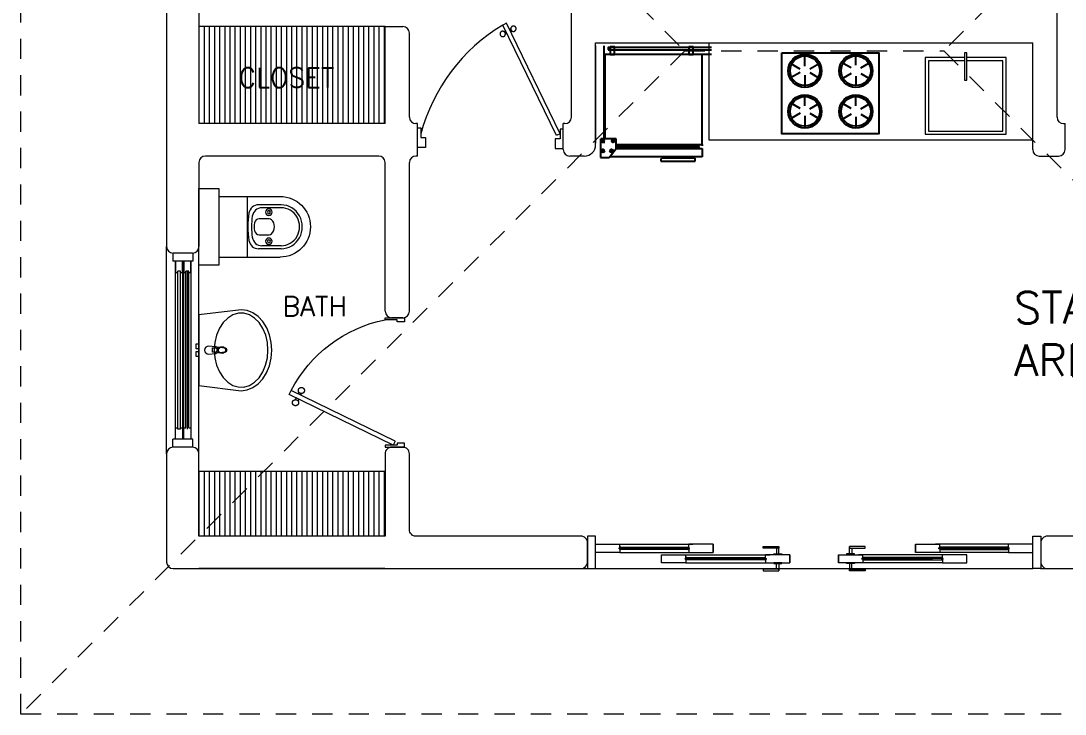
# Model space of a CAD drawing. Header units: metres. Extents: x -232 to 581, y 30 to 789.
# Drawn here: x 90.07 to 96.52, y 725.79 to 730.07 of the extents above; entities that cross this region are included whole.
import ezdxf

# ---------------------------------------------------------------- set-up
doc = ezdxf.new("R2010")
doc.units = ezdxf.units.M
doc.linetypes.add('HIDDEN2', pattern=[0.1875, 0.125, -0.0625])
for name, color, linetype, lineweight in [('01a_Mobiliario', 250, 'Continuous', 0), ('02_mobiliario', 250, 'Continuous', 5), ('A-DOOR', 35, 'Continuous', 5), ('A-WALL', 250, 'Continuous', 20), ('baños', 140, 'Continuous', 0), ('closets', 253, 'Continuous', 0), ('MOB FIJOS', 251, 'Continuous', 0), ('piscina', 131, 'Continuous', 0), ('textos', 7, 'Continuous', 0)]:
    doc.layers.add(name, color=color, linetype=linetype, lineweight=lineweight)
doc.layers.add('MOBILIARIOS', color=252, linetype='Continuous')
doc.layers.add('PISO', color=7, linetype='Continuous', lineweight=5, true_color=0xe6e6e6)
doc.layers.add('Techos 1', color=7, linetype='HIDDEN2', lineweight=9, true_color=0x42391a)
doc.styles.get("Standard").update_dxf_attribs({"font": 'arial.ttf'})

# ---------------------------------------------------------------- blocks, each defined once
blk = doc.blocks.new('A$C95be60c7')
at = {"layer": 'A-DOOR'}
for p, q in [((0.4752, 0.7426), (0.4497, 0.7302)), ((0.762, 0.0876), (0.4497, 0.7302)), ((0.7875, 0.1), (0.4752, 0.7426)), ((0.4703, 0.6879), (0.4601, 0.6829)), ((0.4785, 0.671), (0.4683, 0.666)), ((0.4958, 0.7003), (0.506, 0.7052)), ((0.504, 0.6833), (0.5143, 0.6883)), ((0.762, 0.0876), (0.7875, 0.1))]:
    blk.add_line(p, q, dxfattribs=at)
for points in [[(0, 0.03), (0.025, 0.03), (0.025, 0.075), (0.0125, 0.075), (0.0125, 0.15), (0, 0.15), (0, 0.03)], [(0.8, 0.03), (0.775, 0.03), (0.775, 0.075), (0.7875, 0.075), (0.7875, 0.15), (0.8, 0.15), (0.8, 0.03)]]:
    blk.add_lwpolyline(points, dxfattribs=at)
blk.add_arc((0.8309, -0.0119), 0.8343, 117.18736, 168.8099, dxfattribs=at)
for points in [[(0.506, 0.7039), (0.506, 0.709), (0.511, 0.7177), (0.5198, 0.7227), (0.5298, 0.7227), (0.5386, 0.7177), (0.5436, 0.7089), (0.5436, 0.6989), (0.5386, 0.6901), (0.5298, 0.6851), (0.5197, 0.6851), (0.511, 0.6901), (0.506, 0.6989), (0.506, 0.7039)], [(0.4307, 0.6673), (0.4307, 0.6724), (0.4358, 0.6811), (0.4445, 0.6861), (0.4546, 0.6861), (0.4633, 0.6811), (0.4684, 0.6724), (0.4683, 0.6623), (0.4633, 0.6535), (0.4546, 0.6485), (0.4445, 0.6485), (0.4357, 0.6536), (0.4307, 0.6623), (0.4307, 0.6673)]]:
    blk.add_open_spline(points, degree=2, dxfattribs=at)
blk = doc.blocks.new('A$Cc6a1f6da')
at = {"layer": 'A-DOOR'}
for p, q in [((0.05, 0.1643), (0.2, 0.1643)), ((0.05, 0.1143), (0.05, 0.1643)), ((0.195, 0.1368), (0.195, 0.1418)), ((0.195, 0.1418), (0.63, 0.1418)), ((0.195, 0.1368), (0.63, 0.1368)), ((0.2, 0.1418), (0.2, 0.1643)), ((0.2, 0.1643), (0.6512, 0.1643)), ((0.205, 0.1466), (0.2, 0.1466)), ((0.2, 0.1368), (0.2, 0.1143)), ((0.205, 0.1321), (0.2, 0.1321)), ((0.205, 0.1466), (0.205, 0.1418)), ((0.205, 0.1466), (0.62, 0.1466)), ((0.205, 0.1321), (0.205, 0.1368)), ((0.62, 0.1321), (0.205, 0.1321)), ((0.62, 0.1466), (0.625, 0.1466)), ((0.62, 0.1466), (0.62, 0.1418)), ((0.62, 0.1321), (0.62, 0.1368)), ((0.62, 0.1321), (0.625, 0.1321)), ((0.625, 0.1418), (0.625, 0.1643)), ((0.775, 0.1643), (0.625, 0.1643)), ((0.625, 0.1368), (0.625, 0.1143)), ((0.63, 0.1368), (0.63, 0.1418)), ((0.775, 0.1643), (0.775, 0.1143)), ((0.775, 0.1143), (0.775, 0.1643)), ((1.1675, 0.1398), (1.1675, 0.1047)), ((1.1825, 0.1047), (1.1825, 0.1495)), ((1.6175, 0.1047), (1.6175, 0.1495)), ((1.6325, 0.1398), (1.6325, 0.1047)), ((2.025, 0.1643), (2.025, 0.1143)), ((2.025, 0.1643), (2.175, 0.1643)), ((2.025, 0.1143), (2.025, 0.1643)), ((2.6, 0.1643), (2.1488, 0.1643)), ((2.605, 0.1418), (2.17, 0.1418)), ((2.17, 0.1368), (2.17, 0.1418)), ((2.605, 0.1368), (2.17, 0.1368)), ((2.175, 0.1418), (2.175, 0.1643)), ((2.18, 0.1466), (2.175, 0.1466)), ((2.175, 0.1368), (2.175, 0.1143)), ((2.18, 0.1321), (2.175, 0.1321)), ((2.595, 0.1466), (2.18, 0.1466)), ((2.18, 0.1466), (2.18, 0.1418)), ((2.18, 0.1321), (2.18, 0.1368)), ((2.18, 0.1321), (2.595, 0.1321)), ((2.595, 0.1466), (2.6, 0.1466)), ((2.595, 0.1466), (2.595, 0.1418)), ((2.595, 0.1321), (2.595, 0.1368)), ((2.595, 0.1321), (2.6, 0.1321)), ((2.6, 0.1418), (2.6, 0.1643)), ((2.75, 0.1643), (2.6, 0.1643)), ((2.6, 0.1368), (2.6, 0.1143)), ((2.605, 0.1368), (2.605, 0.1418)), ((2.75, 0.1143), (2.75, 0.1643)), ((0.2, 0.1143), (0.05, 0.1143)), ((0.2, 0.1143), (0.6512, 0.1143)), ((0.4576, 0.0997), (0.6076, 0.0997)), ((0.4576, 0.0497), (0.4576, 0.0997)), ((0.6026, 0.0722), (0.6026, 0.0772)), ((0.6026, 0.0772), (1.105, 0.0772)), ((0.6026, 0.0722), (1.105, 0.0722)), ((0.6076, 0.0772), (0.6076, 0.0997)), ((0.6076, 0.0997), (1.1262, 0.0997)), ((0.6126, 0.082), (0.6076, 0.082)), ((0.6076, 0.0722), (0.6076, 0.0497)), ((0.6126, 0.0675), (0.6076, 0.0675)), ((0.6126, 0.082), (0.6126, 0.0772)), ((0.6126, 0.082), (1.095, 0.082)), ((0.6126, 0.0675), (0.6126, 0.0722)), ((1.095, 0.0675), (0.6126, 0.0675)), ((0.625, 0.1143), (0.775, 0.1143)), ((1.095, 0.082), (1.1, 0.082)), ((1.095, 0.082), (1.095, 0.0772)), ((1.095, 0.0675), (1.095, 0.0722)), ((1.095, 0.0675), (1.1, 0.0675)), ((1.1, 0.0772), (1.1, 0.0997)), ((1.25, 0.0997), (1.1, 0.0997)), ((1.1, 0.0722), (1.1, 0.0497)), ((1.105, 0.0722), (1.105, 0.0772)), ((1.25, 0.0997), (1.25, 0.0497)), ((1.25, 0.0497), (1.25, 0.0997)), ((1.55, 0.0997), (1.55, 0.0497)), ((1.55, 0.0997), (1.7, 0.0997)), ((1.55, 0.0497), (1.55, 0.0997)), ((2.1924, 0.0997), (1.6738, 0.0997)), ((2.1974, 0.0772), (1.695, 0.0772)), ((1.695, 0.0722), (1.695, 0.0772)), ((2.13, 0.0722), (1.695, 0.0722)), ((1.7, 0.0772), (1.7, 0.0997)), ((1.705, 0.082), (1.7, 0.082)), ((1.7, 0.0722), (1.7, 0.0497)), ((1.705, 0.0675), (1.7, 0.0675)), ((2.1874, 0.082), (1.705, 0.082)), ((1.705, 0.082), (1.705, 0.0772)), ((1.705, 0.0675), (1.705, 0.0722)), ((1.705, 0.0675), (2.1874, 0.0675)), ((2.175, 0.1143), (2.025, 0.1143)), ((2.6, 0.1143), (2.1488, 0.1143)), ((2.1874, 0.082), (2.1924, 0.082)), ((2.1874, 0.082), (2.1874, 0.0772)), ((2.1874, 0.0675), (2.1874, 0.0722)), ((2.1874, 0.0675), (2.1924, 0.0675)), ((2.1924, 0.0772), (2.1924, 0.0997)), ((2.3424, 0.0997), (2.1924, 0.0997)), ((2.1924, 0.0722), (2.1924, 0.0497)), ((2.1974, 0.0722), (2.1974, 0.0772)), ((2.3424, 0.0497), (2.3424, 0.0997)), ((2.6, 0.1143), (2.75, 0.1143)), ((0.6076, 0.0497), (0.4576, 0.0497)), ((0.6076, 0.0497), (1.1262, 0.0497)), ((1.1, 0.0497), (1.25, 0.0497)), ((1.1675, 0.0097), (1.1675, 0.0447)), ((1.1825, 0.0447), (1.1825, 0)), ((1.7, 0.0497), (1.55, 0.0497)), ((1.6175, 0.0447), (1.6175, 0)), ((1.6325, 0.0097), (1.6325, 0.0447)), ((2.1924, 0.0497), (1.6738, 0.0497)), ((2.1924, 0.0497), (2.3424, 0.0497))]:
    blk.add_line(p, q, dxfattribs=at)
for points in [[(0.05, 0.2143), (0, 0.2143), (0, 0.0143), (0.05, 0.0143)], [(2.75, 0.2143), (2.8, 0.2143), (2.8, 0.0143), (2.75, 0.0143)], [(1.1825, 0.1495), (1.1825, 0.1398), (1.0852, 0.1398), (1.0852, 0.1495)], [(1.6175, 0.1495), (1.6175, 0.1398), (1.7148, 0.1398), (1.7148, 0.1495)], [(1.1997, 0.0997), (1.1503, 0.0997), (1.1503, 0.1047), (1.1997, 0.1047)], [(1.6003, 0.0997), (1.6497, 0.0997), (1.6497, 0.1047), (1.6003, 0.1047)], [(1.1825, 0), (1.1825, 0.0096), (1.0852, 0.0096), (1.0852, 0)], [(1.1997, 0.0497), (1.1503, 0.0497), (1.1503, 0.0447), (1.1997, 0.0447)], [(1.6003, 0.0497), (1.6497, 0.0497), (1.6497, 0.0447), (1.6003, 0.0447)], [(1.6175, 0), (1.6175, 0.0096), (1.7148, 0.0096), (1.7148, 0)]]:
    blk.add_lwpolyline(points, close=True, dxfattribs=at)
at = {"layer": 'PISO'}
blk.add_line((0.05, 0.0143), (2.75, 0.0143), dxfattribs=at)
blk = doc.blocks.new('P90')
at = {"layer": 'A-DOOR'}
for p, q in [((-0.0476, -0.8576), (0.6364, -0.5264)), ((-0.0368, -0.88), (0.6473, -0.5489)), ((0.5843, -0.5517), (0.58, -0.5427)), ((0.5992, -0.5445), (0.5949, -0.5355)), ((0.5952, -0.5741), (0.5995, -0.5831)), ((0.6101, -0.5669), (0.6144, -0.5759)), ((0.6473, -0.5489), (0.6364, -0.5264)), ((-0.0368, -0.88), (-0.0476, -0.8576))]:
    blk.add_line(p, q, dxfattribs=at)
for points in [[(-0.06, -0.02), (-0.06, -0.05), (-0.12, -0.05), (-0.12, 0), (0, 0), (0, -0.02)], [(-0.0668, -0.88), (-0.0668, -0.85), (-0.1268, -0.85), (-0.1268, -0.9), (-0.0068, -0.9), (-0.0068, -0.88)]]:
    blk.add_lwpolyline(points, close=True, dxfattribs=at)
blk.add_arc((-0.3259, -1.105), 1.1228, 31.0139, 75.07969, dxfattribs=at)
for points in [[(0.5812, -0.5096), (0.5857, -0.5096), (0.5933, -0.5141), (0.5977, -0.5218), (0.5977, -0.5306), (0.5933, -0.5383), (0.5856, -0.5427), (0.5767, -0.5427), (0.5691, -0.5383), (0.5647, -0.5306), (0.5647, -0.5217), (0.5691, -0.514), (0.5768, -0.5096), (0.5812, -0.5096)], [(0.6133, -0.5758), (0.6177, -0.5758), (0.6254, -0.5803), (0.6298, -0.5879), (0.6298, -0.5968), (0.6253, -0.6045), (0.6176, -0.6089), (0.6088, -0.6089), (0.6011, -0.6044), (0.5967, -0.5967), (0.5967, -0.5879), (0.6011, -0.5802), (0.6088, -0.5758), (0.6133, -0.5758)]]:
    blk.add_open_spline(points, degree=2, dxfattribs=at)
blk = doc.blocks.new('A$Cbbaa2d29')
at = {"layer": 'baños'}
for p, q in [((0.0499, 0.1234), (0.0499, 0.5009)), ((0.1017, 0.5075), (0.1017, 0.3676)), ((0.1199, 0.5075), (0.1199, 0.3887)), ((0.3549, 0.5075), (0.3549, 0.3887)), ((0.373, 0.5075), (0.373, 0.3676)), ((0.4249, 0.1234), (0.4249, 0.5009)), ((0.1881, 0.3727), (0.1881, 0.434)), ((0.2866, 0.434), (0.2866, 0.3727)), ((0.4249, 0.2984), (0.0499, 0.2984))]:
    blk.add_line(p, q, dxfattribs=at)
blk.add_lwpolyline([(0, 0.1234), (0, 0), (0.4747, 0), (0.4747, 0.1234)], close=True, dxfattribs=at)
for centre, radius in [((0.1474, 0.4318), 0.0201), ((0.3274, 0.4318), 0.0201), ((0.1474, 0.4318), 0.00947), ((0.3274, 0.4318), 0.00947)]:
    blk.add_circle(centre, radius, dxfattribs=at)
blk.add_arc((0.2374, 0.5009), 0.1875, 0, 180, dxfattribs=at)
at = {"layer": 'baños', "extrusion": (0, 0, -1)}
for centre, major_axis, ratio, start_param, end_param in [((0.2374, 0.5075), (-0.1356, 0), 0.964958, 0, 3.141593), ((0.2374, 0.5075), (-0.1175, 0), 0.964958, 0, 3.141593), ((0.2374, 0.407), (0.0601, 0), 0.98668, 3.898776, 5.526002), ((0.182, 0.3887), (0.0622, 0), 0.964958, 1.721071, 3.141593), ((0.2084, 0.434), (-0.0203, 0), 0.98668, 0, 0.757183), ((0.2663, 0.434), (0.0203, 0), 0.98668, -0.757183, 0), ((0.2927, 0.3887), (-0.0622, 0), 0.964958, 3.141593, 4.562115), ((0.1639, 0.3676), (0.0622, 0), 0.964958, 1.761771, 3.141593), ((0.2374, 0.7413), (-0.4317, 0), 0.964958, 4.562115, 4.862663), ((0.2185, 0.3727), (0.0304, 0), 0.98668, 1.75053, 3.141593), ((0.2374, 0.4749), (0.1357, 0), 0.98668, 1.391062, 1.75053), ((0.2562, 0.3727), (0.0304, 0), 0.98668, 0, 1.391062), ((0.3108, 0.3676), (0.0622, 0), 0.964958, 0, 1.379822), ((0.2374, 0.7342), (0.4491, 0), 0.964958, 1.379822, 1.761771)]:
    blk.add_ellipse(centre, major_axis=major_axis, ratio=ratio, start_param=start_param, end_param=end_param, dxfattribs=at)
blk = doc.blocks.new('Basin 22')
at = {"layer": 'baños'}
for p, q in [((-218.5, 0), (-250.6, -260.4)), ((218.5, 0), (-218.5, 0)), ((-10.5, 20), (-37.5, 20)), ((-37.5, 20), (-37.5, 0)), ((-37.5, 0), (-10.5, 0)), ((-10.5, 0), (-10.5, 20)), ((37.5, 20), (10.5, 20)), ((10.5, 20), (10.5, 0)), ((10.5, 0), (37.5, 0)), ((37.5, 0), (37.5, 20)), ((250, -260.4), (218.5, 0)), ((-218.4, -0.4), (-218.5, -0.4)), ((-218.4, -0.4), (-218.5, -0.4)), ((-25, -59.4), (-21, -101.4)), ((21, -101.4), (25, -59.4)), ((218.5, -0.4), (218.4, -0.4)), ((218.5, -0.4), (218.4, -0.4)), ((-134.7, -126.2), (-170.3, -149.4)), ((-93.2, -108.9), (-134.7, -126.2)), ((-47.6, -98.2), (-93.2, -108.9)), ((0, -94.6), (-47.6, -98.2)), ((-17.7, -110.9), (-11.1, -163.8)), ((-13.6, -99.2), (-13.6, -84.3)), ((-13.6, -84.3), (13.6, -84.3)), ((47.6, -98.2), (0, -94.6)), ((11.1, -163.8), (17.7, -110.9)), ((13.6, -84.3), (13.6, -99.2)), ((93.2, -108.9), (47.6, -98.2)), ((134.7, -126.2), (93.2, -108.9)), ((170.3, -149.4), (134.7, -126.2)), ((-198.5, -177.5), (-218, -209.2)), ((-170.3, -149.4), (-198.5, -177.5)), ((198.5, -177.5), (170.3, -149.4)), ((218, -209.2), (198.5, -177.5)), ((-218, -209.2), (-227.9, -243.1)), ((-227.9, -243.1), (-227.9, -277.8)), ((227.9, -243.1), (218, -209.2)), ((227.9, -277.8), (227.9, -243.1)), ((-250.6, -260.4), (-245.8, -297.4)), ((-245.8, -297.4), (-231.6, -333)), ((-227.9, -277.8), (-218, -311.7)), ((-218, -311.7), (-198.5, -343.4)), ((198.5, -343.4), (218, -311.7)), ((218, -311.7), (227.9, -277.8)), ((230.4, -333), (244.6, -297.4)), ((244.6, -297.4), (249.4, -260.4)), ((-231.6, -333), (-208.5, -365.7)), ((-208.5, -365.7), (-177.4, -394.5)), ((-198.5, -343.4), (-170.3, -371.4)), ((-170.3, -371.4), (-134.7, -394.6)), ((134.7, -394.6), (170.3, -371.4)), ((170.3, -371.4), (198.5, -343.4)), ((176.2, -394.5), (207.3, -365.7)), ((207.3, -365.7), (230.4, -333)), ((-177.4, -394.5), (-139.5, -418.1)), ((-139.5, -418.1), (-96.3, -435.6)), ((-134.7, -394.6), (-93.2, -412)), ((-96.3, -435.6), (-49.4, -446.4)), ((-93.2, -412), (-47.6, -422.7)), ((-49.4, -446.4), (-0.6, -450)), ((-47.6, -422.7), (0, -426.3)), ((-0.6, -450), (48.2, -446.4)), ((0, -426.3), (47.6, -422.7)), ((47.6, -422.7), (93.2, -412)), ((48.2, -446.4), (95.1, -435.6)), ((93.2, -412), (134.7, -394.6)), ((95.1, -435.6), (138.3, -418.1)), ((138.3, -418.1), (176.2, -394.5))]:
    blk.add_line(p, q, dxfattribs=at)
blk.add_circle((0, -142.6), 21, dxfattribs=at)
for centre, radius, start, end in [((0, -59.4), 25, 0, 180), ((0, -99.5), 21.1, 185.16961, 212.77103), ((0, -99.5), 21.1, 212.77103, 327.22897), ((0, -99.2), 13.6, 180, 0), ((0, -99.5), 21.1, 327.22897, 354.83039), ((0, -162.4), 11.2, 187.13892, 352.86108)]:
    blk.add_arc(centre, radius, start, end, dxfattribs=at)
blk = doc.blocks.new('27.11.2025 LN09 1ER NIVEL')
at = {"layer": 'closets', "true_color": 0x000000, "transparency": 33554687}
h = blk.add_hatch(dxfattribs=at)
h.set_pattern_fill('LINE', color=18, scale=0.01, angle=90)
h.set_pattern_definition([(90, (62.180153, 290.310115), (-0.03175, 2e-18), [])])
h.paths.add_polyline_path([(167.9833, 94.5941), (169.1338, 94.5941), (169.1338, 93.9941), (167.9833, 93.9941)])
h = blk.add_hatch(dxfattribs=at)
h.set_pattern_fill('LINE', color=18, scale=0.01, angle=90)
h.set_pattern_definition([(90, (62.180153, 287.560115), (-0.03175, 2e-18), [])])
h.paths.add_polyline_path([(167.9833, 91.8441), (169.1338, 91.8441), (169.134, 91.4441), (167.9835, 91.4441)])
at = {"layer": '01a_Mobiliario', "color": 18, "true_color": 0x000000, "transparency": 33554684}
blk.add_line((171.1338, 93.8941), (173.1338, 93.8941), dxfattribs=at)
at = {"layer": '02_mobiliario', "color": 18, "true_color": 0x000000}
for p, q in [((171.1338, 94.4941), (171.1338, 93.8941)), ((170.4338, 94.4745), (170.4338, 93.8745))]:
    blk.add_line(p, q, dxfattribs=at)
at = {"layer": 'A-DOOR', "color": 18, "true_color": 0x000000}
for p, q in [((167.8213, 93.1941), (167.8213, 93.1441)), ((167.9453, 93.1441), (167.8213, 93.1441)), ((167.8397, 92.0441), (167.8397, 93.1441)), ((167.8827, 93.1441), (167.8827, 92.0441)), ((167.8903, 92.0441), (167.8903, 93.1441)), ((167.9333, 93.1441), (167.9333, 92.0441)), ((167.9453, 93.1941), (167.9453, 93.1441)), ((167.8525, 92.1054), (167.8525, 93.0828)), ((167.8699, 93.0828), (167.8525, 93.0828)), ((167.8699, 92.1054), (167.8699, 93.0828)), ((167.9031, 92.1141), (167.9031, 93.0828)), ((167.9205, 93.0828), (167.9031, 93.0828)), ((167.9205, 92.1141), (167.9205, 93.0828)), ((167.8699, 92.1054), (167.8525, 92.1054)), ((167.9453, 92.0441), (167.8213, 92.0441)), ((167.8213, 91.9941), (167.8213, 92.0441)), ((167.9453, 91.9941), (167.9453, 92.0441))]:
    blk.add_line(p, q, dxfattribs=at)
for points in [[(167.8699, 93.0741), (167.8827, 93.0741), (167.8827, 93.1441), (167.8397, 93.1441), (167.8397, 93.0741), (167.8525, 93.0741)], [(167.9205, 93.0741), (167.9333, 93.0741), (167.9333, 93.1441), (167.8903, 93.1441), (167.8903, 93.0741), (167.9031, 93.0741)], [(167.8699, 92.1141), (167.8827, 92.1141), (167.8827, 92.0441), (167.8397, 92.0441), (167.8397, 92.1141), (167.8525, 92.1141)], [(167.9205, 92.1141), (167.9333, 92.1141), (167.9333, 92.0441), (167.8903, 92.0441), (167.8903, 92.1141), (167.9031, 92.1141)]]:
    blk.add_lwpolyline(points, dxfattribs=at)
at = {"layer": 'A-WALL', "color": 18, "true_color": 0x000000}
for p, q in [((167.7838, 95.6548), (167.7838, 93.2341)), ((167.9838, 95.6548), (167.9838, 93.9941)), ((170.2838, 94.0341), (170.2838, 95.6141)), ((173.2838, 94.0341), (173.2838, 95.6041)), ((169.1338, 93.9941), (169.1338, 94.5941)), ((169.1338, 94.5941), (169.2438, 94.5941)), ((169.2838, 94.0341), (169.2838, 94.5541)), ((170.4338, 93.8641), (170.4338, 94.4941)), ((170.4338, 94.4941), (173.1338, 94.4941)), ((173.1338, 93.8341), (173.1338, 94.4941)), ((169.1338, 93.9941), (167.9838, 93.9941)), ((169.3338, 93.9941), (169.3238, 93.9941)), ((169.3338, 93.7941), (169.3338, 93.9941)), ((170.2438, 93.9941), (170.2338, 93.9941)), ((170.2338, 93.8341), (170.2338, 93.9941)), ((173.3238, 93.9941), (173.3335, 93.9941)), ((173.3335, 93.8341), (173.3335, 93.9941)), ((169.0938, 93.7941), (168.0238, 93.7941)), ((169.3338, 93.7941), (169.3238, 93.7941)), ((170.3638, 93.7941), (170.2738, 93.7941)), ((173.1738, 93.7941), (173.2935, 93.7941)), ((167.9838, 93.7541), (167.9838, 93.2341)), ((169.1338, 92.8341), (169.1338, 93.7541)), ((169.2838, 92.8341), (169.2838, 93.7541)), ((167.7838, 91.9541), (167.7838, 93.2341)), ((167.9838, 91.9541), (167.9838, 93.2341)), ((167.9438, 93.1941), (167.8238, 93.1941)), ((169.2438, 92.7941), (169.1738, 92.7941)), ((167.9438, 91.9941), (167.8238, 91.9941))]:
    blk.add_line(p, q, dxfattribs=at)
blk.add_lwpolyline([(167.7838, 91.9541), (167.7838, 91.2841, 0.414213), (167.8238, 91.2441), (170.3438, 91.2441, 0.414213), (170.3838, 91.2841), (170.3838, 91.4041, 0.414214), (170.3438, 91.4441), (169.3238, 91.4441, -0.414214), (169.2838, 91.4841), (169.2838, 91.9541, 0.414214), (169.2438, 91.9941), (169.1738, 91.9941, 0.414214), (169.1338, 91.9541), (169.1338, 91.4441), (167.9838, 91.4441), (167.9838, 91.9541)], format="xyb", dxfattribs=at)
blk.add_lwpolyline([(175.5438, 91.4441), (173.2238, 91.4441, 0.414214), (173.1838, 91.4041), (173.1838, 91.2841, 0.414214), (173.2238, 91.2441), (175.7438, 91.2441, 0.414214), (175.7838, 91.2841), (175.7838, 91.6041, 0.414214), (175.7438, 91.6441), (175.6238, 91.6441, 0.414214), (175.5838, 91.6041), (175.5838, 91.4841, -0.414214)], format="xyb", close=True, dxfattribs=at)
blk.add_lwpolyline([(169.1324, 91.2441), (167.9838, 91.2441)], dxfattribs=at)
for centre, radius, start, end in [((169.2438, 94.5541), 0.04, 0, 90), ((169.3238, 94.0341), 0.04, 180, 270), ((170.2438, 94.0341), 0.04, 270, 360), ((173.3238, 94.0341), 0.04, 180, 270), ((170.3638, 93.8641), 0.07, 270, 0), ((168.0238, 93.7541), 0.04, 90, 180), ((169.0938, 93.7541), 0.04, 0, 90), ((169.3238, 93.7541), 0.04, 90, 180), ((170.2738, 93.8341), 0.04, 180, 270), ((173.1738, 93.8341), 0.04, 180, 270), ((173.2935, 93.8341), 0.04, 270, 0), ((167.8238, 93.2341), 0.04, 180, 270), ((167.9438, 93.2341), 0.04, 270, 0), ((169.1738, 92.8341), 0.04, 180, 270), ((169.2438, 92.8341), 0.04, 270, 0), ((167.8238, 91.9541), 0.04, 90, 180), ((167.9438, 91.9541), 0.04, 0, 90)]:
    blk.add_arc(centre, radius, start, end, dxfattribs=at)
at = {"layer": 'closets', "color": 18, "true_color": 0x000000, "transparency": 33554687}
for p, q in [((169.1338, 94.5941), (167.9838, 94.5941)), ((169.1338, 91.8441), (167.9838, 91.8441))]:
    blk.add_line(p, q, dxfattribs=at)
at = {"layer": 'MOB FIJOS', "color": 18, "ltscale": 0.005, "true_color": 0x000000, "transparency": 33554684}
blk.add_lwpolyline([(172.7114, 94.2628), (172.7274, 94.2628), (172.7274, 94.4319), (172.7114, 94.4319)], close=True, dxfattribs=at)
at = {"layer": 'MOB FIJOS', "color": 18, "true_color": 0x000000, "transparency": 33554684}
for points in [[(172.7114, 94.4034), (172.4694, 94.4034), (172.4694, 93.9284), (172.9694, 93.9284), (172.9694, 94.4034), (172.7274, 94.4034)], [(172.7114, 94.3834), (172.4894, 94.3834), (172.4894, 93.9484), (172.9494, 93.9484), (172.9494, 94.3834), (172.7274, 94.3834)]]:
    blk.add_lwpolyline(points, dxfattribs=at)
at = {"layer": 'MOBILIARIOS', "color": 18, "true_color": 0x000000}
for p, q in [((170.4838, 94.4745), (170.4838, 93.8745)), ((171.1486, 94.4216), (170.4928, 94.4216)), ((170.4928, 93.9005), (170.4928, 94.4216)), ((171.0928, 93.865), (171.0928, 94.4216)), ((171.0928, 93.865), (171.0928, 94.4216)), ((170.4648, 93.9005), (170.4648, 93.7855)), ((170.56, 93.9005), (170.4659, 93.9005)), ((170.4737, 93.8884), (170.4821, 93.8884)), ((170.4779, 93.8949), (170.4779, 93.8831)), ((170.5387, 93.8878), (170.547, 93.8878)), ((170.5429, 93.8943), (170.5429, 93.8825)), ((170.56, 93.8413), (170.56, 93.9005)), ((170.56, 93.865), (171.0928, 93.865)), ((170.56, 93.8561), (171.0709, 93.8561)), ((170.56, 93.8488), (171.071, 93.8488)), ((171.0928, 93.865), (171.0928, 93.8579)), ((170.4648, 93.7855), (170.5171, 93.7855)), ((170.4737, 93.8258), (170.4821, 93.8258)), ((170.4779, 93.8322), (170.4779, 93.8205)), ((170.5171, 93.7855), (170.56, 93.8413)), ((171.0908, 93.7897), (170.5204, 93.7897)), ((170.5292, 93.8258), (170.5375, 93.8258)), ((170.5334, 93.8322), (170.5334, 93.8205)), ((170.56, 93.8412), (171.0908, 93.8412)), ((171.049, 93.7818), (170.8412, 93.7818)), ((171.049, 93.762), (171.049, 93.7818)), ((171.0908, 93.8412), (171.0908, 93.7897)), ((170.8357, 93.7779), (170.8357, 93.762)), ((170.8357, 93.762), (171.049, 93.762))]:
    blk.add_line(p, q, dxfattribs=at)
at = {"layer": 'MOBILIARIOS', "color": 18, "true_color": 0x000000, "transparency": 33554684}
for p, q in [((171.6965, 94.3318, -0.2267), (171.6369, 94.3659, -0.2267)), ((171.7262, 94.3491, -0.2267), (171.7259, 94.4178, -0.2267)), ((171.756, 94.3321, -0.2267), (171.8154, 94.3667, -0.2267)), ((172.0116, 94.3382, -0.2245), (171.9619, 94.3666, -0.2245)), ((172.0413, 94.3555, -0.2245), (172.0411, 94.4128, -0.2245)), ((172.0711, 94.3384, -0.2245), (172.1206, 94.3673, -0.2245)), ((171.6965, 94.3105, -0.2267), (171.6369, 94.2764, -0.2267)), ((171.756, 94.3102, -0.2267), (171.8154, 94.2756, -0.2267)), ((172.0116, 94.3041, -0.2245), (171.9619, 94.2757, -0.2245)), ((172.0711, 94.3038, -0.2245), (172.1206, 94.275, -0.2245)), ((171.7262, 94.2932, -0.2267), (171.7259, 94.2245, -0.2267)), ((171.7262, 94.2932, -0.2267), (171.726, 94.2359, -0.2267)), ((172.0413, 94.2868, -0.2245), (172.0411, 94.2295, -0.2245)), ((171.7265, 94.104, -0.2245), (171.7268, 94.1727, -0.2245)), ((172.0416, 94.104, -0.2245), (172.0419, 94.1727, -0.2245)), ((171.6967, 94.0869, -0.2245), (171.6373, 94.1215, -0.2245)), ((171.6967, 94.0869, -0.2245), (171.6472, 94.1158, -0.2245)), ((171.7265, 94.104, -0.2245), (171.7267, 94.1612, -0.2245)), ((171.7562, 94.0867, -0.2245), (171.8158, 94.1208, -0.2245)), ((171.7562, 94.0867, -0.2245), (171.8059, 94.1151, -0.2245)), ((172.0118, 94.0869, -0.2245), (171.9524, 94.1215, -0.2245)), ((172.0118, 94.0869, -0.2245), (171.9623, 94.1158, -0.2245)), ((172.0416, 94.104, -0.2245), (172.0419, 94.1612, -0.2245)), ((172.0713, 94.0867, -0.2245), (172.1309, 94.1208, -0.2245)), ((172.0713, 94.0867, -0.2245), (172.121, 94.1151, -0.2245)), ((171.6965, 94.059, -0.2267), (171.6369, 94.0248, -0.2267)), ((171.6965, 94.059, -0.2267), (171.6468, 94.0305, -0.2267)), ((171.7262, 94.0417, -0.2267), (171.7259, 93.9729, -0.2267)), ((171.7262, 94.0417, -0.2267), (171.726, 93.9844, -0.2267)), ((171.756, 94.0587, -0.2267), (171.8055, 94.0299, -0.2267)), ((171.756, 94.0587, -0.2267), (171.8154, 94.0241, -0.2267)), ((172.0116, 94.0526, -0.2245), (171.952, 94.0185, -0.2245)), ((172.0116, 94.0526, -0.2245), (171.9619, 94.0242, -0.2245)), ((172.0711, 94.0523, -0.2245), (172.1305, 94.0177, -0.2245)), ((172.0711, 94.0523, -0.2245), (172.1206, 94.0235, -0.2245)), ((172.0413, 94.0353, -0.2245), (172.041, 93.9666, -0.2245)), ((172.0413, 94.0353, -0.2245), (172.0411, 93.978, -0.2245))]:
    blk.add_line(p, q, dxfattribs=at)
at = {"layer": 'MOBILIARIOS', "color": 18, "true_color": 0x000000}
for points in [[(171.1486, 94.465), (170.5113, 94.465), (170.5113, 94.4508)], [(170.5113, 94.4508), (171.1486, 94.4508)], [(170.5234, 94.4677), (170.5234, 94.4217), (170.5494, 94.4217), (170.5494, 94.4681), (170.5239, 94.4681)], [(171.0094, 94.4677), (171.0094, 94.4217), (171.0354, 94.4217), (171.0354, 94.4681), (171.0099, 94.4681)]]:
    blk.add_lwpolyline(points, dxfattribs=at)
at = {"layer": 'MOBILIARIOS', "color": 18, "true_color": 0x000000, "transparency": 33554684}
blk.add_lwpolyline([(171.5838, 94.4316), (172.1838, 94.4316), (172.1838, 93.9316), (171.5838, 93.9316)], close=True, dxfattribs=at)
at = {"layer": 'MOBILIARIOS', "color": 18, "true_color": 0x000000}
blk.add_lwpolyline([(171.07, 93.865, 0.07449), (171.069, 93.8641, 0.142933), (171.0687, 93.8635, 0.012436), (171.0686, 93.8626, 0.008719), (171.0685, 93.8614, 0.012824), (171.0685, 93.8592, 0.170045), (171.0685, 93.859, 0.064909), (171.0688, 93.8587, -0.028465), (171.0691, 93.8585, -0.000964), (171.0693, 93.8583, 0.000975), (171.0694, 93.8581, 0.016252), (171.0699, 93.8576, -0.007259), (171.0703, 93.8572, -0.101341), (171.0708, 93.8565, -0.125391), (171.0709, 93.8558, -0.099398), (171.0707, 93.8554, -0.066636), (171.0703, 93.8549, -0.114144), (171.0698, 93.8546, 0.158175), (171.0693, 93.8542, 0.070805), (171.0688, 93.8536, 0.101338), (171.0687, 93.8531, 0.006939), (171.0687, 93.8529, 0.003583), (171.0687, 93.8526, 0.021021), (171.0688, 93.851, 0.123419), (171.0689, 93.8508, 0.070149), (171.069, 93.8506, 0.010726), (171.07, 93.8499, 0.015913), (171.0704, 93.8495, -0.053707), (171.0709, 93.8492, -0.153884), (171.0709, 93.8491, -0.043445), (171.071, 93.8485, -0.103673), (171.0709, 93.8476, -0.146244), (171.0705, 93.847, -0.17565), (171.0701, 93.8469, 0.187862), (171.0696, 93.8468, 0.056397), (171.0693, 93.8465, 0.073542), (171.0691, 93.8461, 0.071127), (171.069, 93.8457, 0.026182), (171.0689, 93.8446, 0.04809), (171.069, 93.8431, 0.143234), (171.0693, 93.8427, 0.172942), (171.0699, 93.8423, -0.069337), (171.0705, 93.842, -0.029957), (171.0708, 93.8417, -0.026207), (171.0712, 93.8414)], format="xyb", dxfattribs=at)
at = {"layer": 'MOBILIARIOS', "color": 18, "true_color": 0x000000, "transparency": 33554684}
for centre, radius in [((171.7263, 94.3211, -0.2245), 0.1031), ((171.7263, 94.3211, -0.2245), 0.0916), ((172.0415, 94.3211, -0.2245), 0.1031), ((172.0415, 94.3211, -0.2245), 0.0916), ((171.7263, 94.0696, -0.2245), 0.1031), ((172.0415, 94.0696, -0.2245), 0.1031), ((171.7263, 94.0696, -0.2245), 0.0916), ((172.0415, 94.0696, -0.2245), 0.0916)]:
    blk.add_circle(centre, radius, dxfattribs=at)
at = {"layer": 'MOBILIARIOS', "color": 18, "true_color": 0x000000}
for centre in [(170.4784, 93.8881), (170.543, 93.8881), (170.4784, 93.8256), (170.5323, 93.8256)]:
    blk.add_circle(centre, 0.00987, dxfattribs=at)
at = {"layer": 'piscina', "color": 18, "true_color": 0x000000, "const_width": 0.01}
blk.add_lwpolyline([(167.9118, 93.0828), (167.9118, 92.1054)], dxfattribs=at)
at = {"layer": 'PISO', "color": 18, "true_color": 0x000000}
for p, q in [((170.3438, 91.2441), (170.3828, 91.2441)), ((173.1819, 91.2441), (173.2238, 91.2441))]:
    blk.add_line(p, q, dxfattribs=at)
at = {"layer": 'Techos 1', "color": 18, "true_color": 0x000000}
for p, q in [((166.8838, 90.344), (166.8838, 98.544)), ((166.8838, 98.544), (170.9838, 94.4441)), ((176.6838, 98.5441), (172.5838, 94.4441)), ((170.9838, 94.4441), (166.8838, 90.344)), ((170.9838, 94.4441), (172.5838, 94.4441)), ((172.5838, 94.4441), (176.6838, 90.3441)), ((176.6838, 90.3441), (166.8838, 90.344))]:
    blk.add_line(p, q, dxfattribs=at)
at = {"color": 18, "true_color": 0x000000}
blk.add_blockref('A$Cc6a1f6da', (170.3838, 91.2298), dxfattribs=at)
at = {"layer": 'A-DOOR', "color": 18, "true_color": 0x000000, "rotation": 90}
blk.add_blockref('P90', (169.3338, 93.9675), dxfattribs=at)
at = {"layer": 'A-DOOR', "color": 18, "true_color": 0x000000, "xscale": -1.000000000000002, "rotation": 90}
blk.add_blockref('A$C95be60c7', (169.2838, 92.7941), dxfattribs=at)
at = {"layer": 'baños', "color": 18, "true_color": 0x000000, "xscale": -1, "rotation": 270}
blk.add_blockref('A$Cbbaa2d29', (167.9838, 93.1194), dxfattribs=at)
at = {"layer": 'baños', "color": 18, "true_color": 0x000000, "xscale": 0.001000000000057999, "yscale": 0.001000000000057999, "rotation": 89.94782240616065}
blk.add_blockref('Basin 22', (167.9837, 92.5944), dxfattribs=at)
at = {"layer": 'textos', "color": 18, "true_color": 0x000000}
for s, insert, char_height, width, attachment_point in [('\\pxqc;{\\Fromans|c0;\\H0.8x;CLOSET\\H1.25x; }', (170.2262, 94.2185), 0.15, 3.404877, 9), ('{\\Fromans|c0;STAFF \\PAREA}', (173.0182, 92.4343), 0.195, 3.422974, 7), ('\\pxqc;{\\Fromans|c0;\\H0.8x;BATH}', (170.4006, 92.805), 0.15, 3.404877, 9)]:
    blk.add_mtext(s, dxfattribs=dict(at, insert=insert, char_height=char_height, width=width, attachment_point=attachment_point))

msp = doc.modelspace()

# ---------------------------------------------------------------- block references
at = {"color": 1}
msp.add_blockref('27.11.2025 LN09 1ER NIVEL', (-76.818, 635.4443), dxfattribs=at)

doc.saveas('drawing.dxf')
